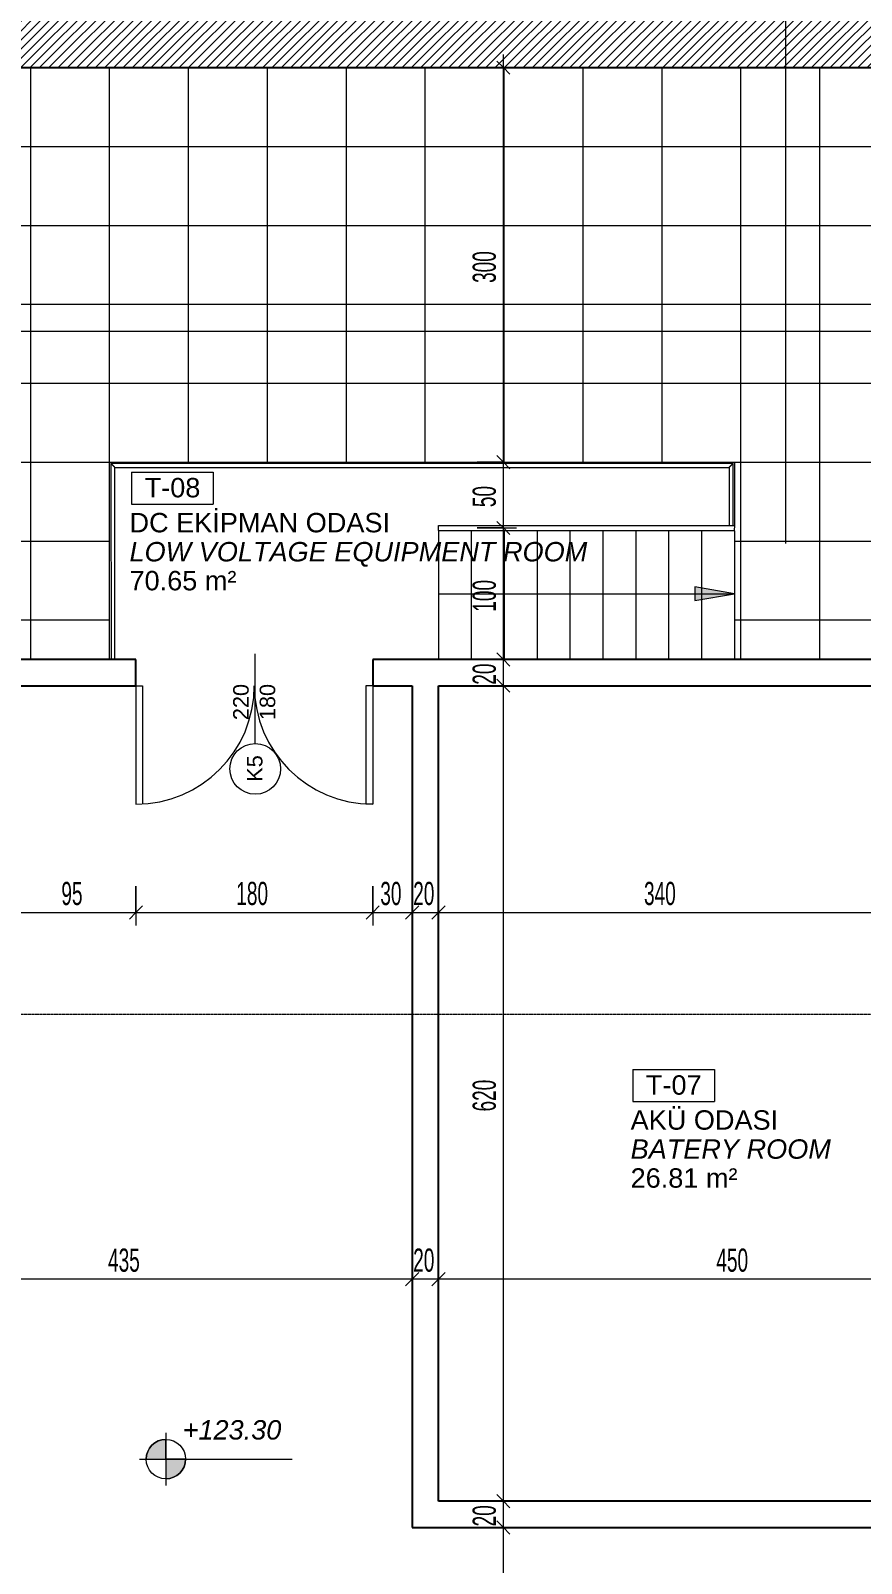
# Model space of a CAD drawing. Header units: centimetres. Extents: x -9345 to 11316, y -7197 to -3465.
# Drawn here: x 6806 to 7437, y -5278 to -4112 of the extents above; entities that cross this region are included whole.
import ezdxf

# ---------------------------------------------------------------- set-up
doc = ezdxf.new("R2010")
doc.units = ezdxf.units.CM
doc.linetypes.add('Grid Line 1_4_', pattern=[1.11125, 0.635, -0.15875, 0.15875, -0.15875])
doc.linetypes.add('Overhead', pattern=[0.396875, 0.238125, -0.15875])
for name, color, linetype, lineweight in [('A-ANNO-DIMS', 211, 'Continuous', 9), ('A-ANNO-DIMS-100', 211, 'Continuous', 9), ('A-AREA-IDEN', 2, 'Continuous', 9), ('A-DOOR', 31, 'Continuous', 9), ('A-DOOR-IDEN', 31, 'Continuous', 9), ('A-FLOR', 192, 'Continuous', 9), ('A-FLOR-HRAL', 11, 'Continuous', 9), ('A-FLOR-PATT', 8, 'Continuous', 9), ('A-WALL', 113, 'Continuous', 9), ('A-WALL-PATT', 111, 'Continuous', 25), ('G-ANNO-DIMS', 111, 'Continuous', 9), ('G-ANNO-SYMB', 111, 'Continuous', 9), ('S-GRID', 1, 'Continuous', 9), ('S-STRS', 31, 'Continuous', 9), ('S-STRS-ANNO', 31, 'Continuous', 9)]:
    doc.layers.add(name, color=color, linetype=linetype, lineweight=lineweight)
doc.styles.add('Arial_2', font='arial.ttf', dxfattribs={"height": 14.752994})
doc.styles.add('Arial_5', font='arial.ttf', dxfattribs={"height": 11.802395})
doc.styles.add('Arial_I', font='ariali.ttf', dxfattribs={"height": 14.752994})
doc.styles.add('Swis721 LtCn BT_1', font='swisscl.ttf', dxfattribs={"width": 0.8, "height": 17.639445})
doc.dimstyles.new('IUAS_DIMENSION_INSIDE_100_5', dxfattribs={"dimscale": 30.48, "dimtxt": 18, "dimasz": 0.328084, "dimexe": 0.328084, "dimexo": 0.0625, "dimgap": 0, "dimtad": 1, "dimdec": 0, "dimdsep": 46, "dimtxsty": 'Swis721 LtCn BT_1', "dimblk1": 'OBLIQUE', "dimblk2": 'OBLIQUE', "dimsah": 1, "dimcen": 0.09, "dimdle": 0.328084, "dimazin": 0, "dimtfac": 1, "dimtdec": 4, "dimtix": 1, "dimtmove": 0, "dimatfit": 3, "dimfxl": 0.656168, "dimfxlon": 1, "dimtvp": 1, "dimtolj": 1, "dimtzin": 0, "dimarcsym": 2})

# ---------------------------------------------------------------- blocks, each defined once
blk = doc.blocks.new('M_Double-Flush - IUAS_A_DOOR_K5 _yangına dayanıklı saç kapı 180x220_-1640896-_123_30 TEKNİK KAT _ TECHNICAL LEVEL')
at = {"layer": 'A-DOOR', "lineweight": 18}
for p, q in [((-90, 100), (-84.9, 100)), ((-90, 10), (-90, 100)), ((-84.9, 10), (-84.9, 100)), ((84.9, 10), (84.9, 99.9)), ((90, 10), (90, 100)), ((-90, 10), (-84.9, 10)), ((90, 10), (84.9, 10))]:
    blk.add_line(p, q, dxfattribs=at)
at = {"layer": 'A-DOOR'}
for centre, start, end in [((-90, 10), 0, 90), ((90, 10), 90, 180)]:
    blk.add_arc(centre, 90, start, end, dxfattribs=at)
blk = doc.blocks.new('Railing - Railing-1580278-_123_30 TEKNİK KAT _ TECHNICAL LEVEL')
at = {"layer": 'A-FLOR-HRAL'}
for p, q in [((-5470.9, 1608.1), (-5467.2, 1609.6)), ((-5467.2, 1609.6), (-5384.3, 1400.4)), ((-5470.9, 1608.1), (-5388, 1399)), ((-5384.3, 1400.4), (-5388, 1399))]:
    blk.add_line(p, q, dxfattribs=at)
blk = doc.blocks.new('Railing - Railing-1580829-_123_30 TEKNİK KAT _ TECHNICAL LEVEL')
at = {"layer": 'A-FLOR-HRAL'}
for p, q in [((-5515.3, 1858.4), (-5653.8, 1803.4)), ((-5652.7, 1800.7), (-5517, 1854.5)), ((-5517, 1854.5), (-5344.8, 1420.4)), ((-5340.9, 1418.7), (-5515.3, 1858.4)), ((-5344.8, 1420.4), (-5385.7, 1404.2)), ((-5384.6, 1401.4), (-5340.9, 1418.7))]:
    blk.add_line(p, q, dxfattribs=at)
for points in [[(-5517, 1854.5), (-5517, 1854.5), (-5517, 1854.5), (-5516.9, 1854.6), (-5516.9, 1854.7), (-5516.8, 1854.9), (-5516.8, 1855), (-5516.7, 1855.1), (-5516.7, 1855.2), (-5516.6, 1855.4), (-5516.5, 1855.6), (-5516.5, 1855.7), (-5516.4, 1855.8), (-5516.4, 1855.9), (-5516.3, 1856.1), (-5516.3, 1856.2), (-5516.2, 1856.3), (-5516.1, 1856.4), (-5516.1, 1856.6), (-5516, 1856.7), (-5516, 1856.8), (-5515.9, 1856.9), (-5515.9, 1857.1), (-5515.8, 1857.2), (-5515.8, 1857.3), (-5515.7, 1857.4), (-5515.7, 1857.5), (-5515.6, 1857.7), (-5515.6, 1857.8), (-5515.5, 1857.9), (-5515.5, 1858), (-5515.4, 1858.1), (-5515.4, 1858.2), (-5515.3, 1858.4), (-5515.3, 1858.4), (-5515.3, 1858.4)], [(-5344.8, 1420.4), (-5344.8, 1420.4), (-5344.8, 1420.4), (-5344.7, 1420.3), (-5344.5, 1420.3), (-5344.4, 1420.2), (-5344.3, 1420.2), (-5344.2, 1420.1), (-5344, 1420.1), (-5343.9, 1420), (-5343.7, 1419.9), (-5343.6, 1419.9), (-5343.5, 1419.8), (-5343.4, 1419.8), (-5343.2, 1419.7), (-5343.1, 1419.7), (-5343, 1419.6), (-5342.9, 1419.5), (-5342.7, 1419.5), (-5342.6, 1419.4), (-5342.5, 1419.4), (-5342.3, 1419.3), (-5342.2, 1419.3), (-5342.1, 1419.2), (-5342, 1419.2), (-5341.9, 1419.1), (-5341.8, 1419.1), (-5341.6, 1419), (-5341.5, 1419), (-5341.4, 1418.9), (-5341.3, 1418.9), (-5341.2, 1418.8), (-5341, 1418.8), (-5340.9, 1418.7), (-5340.9, 1418.7), (-5340.9, 1418.7)]]:
    blk.add_open_spline(points, degree=3, knots=[0, 0, 0, 0, 0.083333, 0.125, 0.166667, 0.208333, 0.229167, 0.25, 0.291667, 0.333333, 0.354167, 0.375, 0.395833, 0.416667, 0.4375, 0.458333, 0.479167, 0.5, 0.520833, 0.541667, 0.5625, 0.583333, 0.604167, 0.625, 0.645833, 0.666667, 0.6875, 0.708333, 0.75, 0.770833, 0.791667, 0.833333, 0.875, 0.916667, 1, 1, 1, 1], dxfattribs=at)
blk = doc.blocks.new('IUAS_A_ROOM_100S - No_İsmi_Alan-1315501-_123_30 TEKNİK KAT _ TECHNICAL LEVEL')
at = {"layer": 'A-AREA-IDEN'}
for p, q in [((-0.101, 0.193), (-0.101, -0.051)), ((-0.101, 0.193), (0.519, 0.193)), ((0.519, 0.193), (0.519, -0.051)), ((-0.101, -0.051), (0.519, -0.051))]:
    blk.add_line(p, q, dxfattribs=at)
blk = doc.blocks.new('DIMBLOCK330-_123_30 TEKNİK KAT _ TECHNICAL LEVEL')
at = {"layer": 'A-ANNO-DIMS-100', "transparency": 16777216}
for p, q in [((6885.8, -4762.9), (6885.8, -4792.9)), ((6885.8, -4782.9), (6885.8, -4762.9)), ((6790.8, -4802.9), (6790.8, -4772.9)), ((6790.8, -4782.9), (6795.8, -4777.9)), ((6885.8, -4782.9), (6890.8, -4777.9)), ((6790.8, -4782.9), (6785.8, -4787.9)), ((6790.8, -4782.9), (6885.8, -4782.9)), ((6790.8, -4782.9), (6790.8, -4802.9)), ((6885.8, -4782.9), (6880.8, -4787.9))]:
    blk.add_line(p, q, dxfattribs=at)
at = {"layer": 'A-ANNO-DIMS-100', "color": 0, "transparency": 16777216, "insert": (6829.1, -4759.6), "char_height": 17.64, "width": 21.943, "attachment_point": 1, "line_spacing_factor": 0.971848, "style": 'Swis721 LtCn BT_1'}
blk.add_mtext('95', dxfattribs=at)
blk = doc.blocks.new('_Oblique')
at = {"color": 0, "linetype": 'ByBlock', "lineweight": -2}
blk.add_line((-0.5, -0.5), (0.5, 0.5), dxfattribs=at)
blk = doc.blocks.new('DIMBLOCK331-_123_30 TEKNİK KAT _ TECHNICAL LEVEL')
at = {"layer": 'A-ANNO-DIMS-100', "transparency": 16777216}
for p, q in [((6885.8, -4762.9), (6885.8, -4792.9)), ((6885.8, -4782.9), (6885.8, -4762.9)), ((7065.8, -4762.9), (7065.8, -4792.9)), ((7065.8, -4782.9), (7065.8, -4762.9)), ((6885.8, -4782.9), (6890.8, -4777.9)), ((7065.8, -4782.9), (7070.8, -4777.9)), ((6885.8, -4782.9), (6880.8, -4787.9)), ((6885.8, -4782.9), (7065.8, -4782.9)), ((7065.8, -4782.9), (7060.8, -4787.9))]:
    blk.add_line(p, q, dxfattribs=at)
at = {"layer": 'A-ANNO-DIMS-100', "color": 0, "transparency": 16777216, "insert": (6962.1, -4759.6), "char_height": 17.64, "width": 32.914, "attachment_point": 1, "line_spacing_factor": 0.971848, "style": 'Swis721 LtCn BT_1'}
blk.add_mtext('180', dxfattribs=at)
blk = doc.blocks.new('DIMBLOCK332-_123_30 TEKNİK KAT _ TECHNICAL LEVEL')
at = {"layer": 'A-ANNO-DIMS-100', "transparency": 16777216}
for p, q in [((7065.8, -4762.9), (7065.8, -4792.9)), ((7065.8, -4782.9), (7065.8, -4762.9)), ((7095.8, -4762.9), (7095.8, -4792.9)), ((7095.8, -4782.9), (7095.8, -4762.9)), ((7065.8, -4782.9), (7070.8, -4777.9)), ((7095.8, -4782.9), (7100.8, -4777.9)), ((7065.8, -4782.9), (7060.8, -4787.9)), ((7065.8, -4782.9), (7095.8, -4782.9)), ((7095.8, -4782.9), (7090.8, -4787.9))]:
    blk.add_line(p, q, dxfattribs=at)
at = {"layer": 'A-ANNO-DIMS-100', "color": 0, "transparency": 16777216, "insert": (7071.6, -4759.6), "char_height": 17.64, "width": 21.943, "attachment_point": 1, "line_spacing_factor": 0.971848, "style": 'Swis721 LtCn BT_1'}
blk.add_mtext('30', dxfattribs=at)
blk = doc.blocks.new('DIMBLOCK333-_123_30 TEKNİK KAT _ TECHNICAL LEVEL')
at = {"layer": 'A-ANNO-DIMS-100', "transparency": 16777216}
for p, q in [((7095.8, -4762.9), (7095.8, -4792.9)), ((7095.8, -4782.9), (7095.8, -4762.9)), ((7115.8, -4762.9), (7115.8, -4792.9)), ((7115.8, -4782.9), (7115.8, -4762.9)), ((7095.8, -4782.9), (7100.8, -4777.9)), ((7115.8, -4782.9), (7120.8, -4777.9)), ((7095.8, -4782.9), (7090.8, -4787.9)), ((7095.8, -4782.9), (7115.8, -4782.9)), ((7115.8, -4782.9), (7110.8, -4787.9))]:
    blk.add_line(p, q, dxfattribs=at)
at = {"layer": 'A-ANNO-DIMS-100', "color": 0, "transparency": 16777216, "insert": (7096.6, -4759.6), "char_height": 17.64, "width": 21.943, "attachment_point": 1, "line_spacing_factor": 0.971848, "style": 'Swis721 LtCn BT_1'}
blk.add_mtext('20', dxfattribs=at)
blk = doc.blocks.new('DIMBLOCK334-_123_30 TEKNİK KAT _ TECHNICAL LEVEL')
at = {"layer": 'A-ANNO-DIMS-100', "transparency": 16777216}
for p, q in [((7115.8, -4762.9), (7115.8, -4792.9)), ((7115.8, -4782.9), (7115.8, -4762.9)), ((7115.8, -4782.9), (7120.8, -4777.9)), ((7455.8, -4802.9), (7455.8, -4772.9)), ((7455.8, -4782.9), (7460.8, -4777.9)), ((7115.8, -4782.9), (7110.8, -4787.9)), ((7115.8, -4782.9), (7455.8, -4782.9)), ((7455.8, -4782.9), (7450.8, -4787.9)), ((7455.8, -4782.9), (7455.8, -4802.9))]:
    blk.add_line(p, q, dxfattribs=at)
at = {"layer": 'A-ANNO-DIMS-100', "color": 0, "transparency": 16777216, "insert": (7272.1, -4759.6), "char_height": 17.64, "width": 32.914, "attachment_point": 1, "line_spacing_factor": 0.971848, "style": 'Swis721 LtCn BT_1'}
blk.add_mtext('340', dxfattribs=at)
blk = doc.blocks.new('DIMBLOCK385-_123_30 TEKNİK KAT _ TECHNICAL LEVEL')
at = {"layer": 'A-ANNO-DIMS-100', "transparency": 16777216}
for p, q in [((7145.2, -5250.5), (7175.2, -5250.5)), ((7165.2, -5250.5), (7145.2, -5250.5)), ((7165.2, -5250.5), (7160.2, -5245.5)), ((7165.2, -5560.5), (7165.2, -5250.5)), ((7165.2, -5250.5), (7170.2, -5255.5)), ((7165.2, -5560.5), (7160.2, -5555.5)), ((7145.2, -5560.5), (7175.2, -5560.5)), ((7165.2, -5560.5), (7145.2, -5560.5)), ((7165.2, -5560.5), (7170.2, -5565.5))]:
    blk.add_line(p, q, dxfattribs=at)
at = {"layer": 'A-ANNO-DIMS-100', "color": 0, "transparency": 16777216, "insert": (7141.8, -5419.2), "char_height": 17.64, "width": 32.914, "attachment_point": 1, "rotation": 90, "line_spacing_factor": 0.971848, "style": 'Swis721 LtCn BT_1'}
blk.add_mtext('310', dxfattribs=at)
blk = doc.blocks.new('DIMBLOCK386-_123_30 TEKNİK KAT _ TECHNICAL LEVEL')
at = {"layer": 'A-ANNO-DIMS-100', "transparency": 16777216}
for p, q in [((7145.2, -5230.5), (7175.2, -5230.5)), ((7165.2, -5230.5), (7145.2, -5230.5)), ((7165.2, -5230.5), (7160.2, -5225.5)), ((7165.2, -5250.5), (7165.2, -5230.5)), ((7165.2, -5230.5), (7170.2, -5235.5)), ((7145.2, -5250.5), (7175.2, -5250.5)), ((7165.2, -5250.5), (7145.2, -5250.5)), ((7165.2, -5250.5), (7160.2, -5245.5)), ((7165.2, -5250.5), (7170.2, -5255.5))]:
    blk.add_line(p, q, dxfattribs=at)
at = {"layer": 'A-ANNO-DIMS-100', "color": 0, "transparency": 16777216, "insert": (7141.8, -5249.7), "char_height": 17.64, "width": 21.943, "attachment_point": 1, "rotation": 90, "line_spacing_factor": 0.971848, "style": 'Swis721 LtCn BT_1'}
blk.add_mtext('20', dxfattribs=at)
blk = doc.blocks.new('DIMBLOCK387-_123_30 TEKNİK KAT _ TECHNICAL LEVEL')
at = {"layer": 'A-ANNO-DIMS-100', "transparency": 16777216}
for p, q in [((7145.2, -4610.5), (7175.2, -4610.5)), ((7165.2, -4610.5), (7145.2, -4610.5)), ((7165.2, -4610.5), (7160.2, -4605.5)), ((7165.2, -5230.5), (7165.2, -4610.5)), ((7165.2, -4610.5), (7170.2, -4615.5)), ((7145.2, -5230.5), (7175.2, -5230.5)), ((7165.2, -5230.5), (7145.2, -5230.5)), ((7165.2, -5230.5), (7160.2, -5225.5)), ((7165.2, -5230.5), (7170.2, -5235.5))]:
    blk.add_line(p, q, dxfattribs=at)
at = {"layer": 'A-ANNO-DIMS-100', "color": 0, "transparency": 16777216, "insert": (7141.8, -4934.2), "char_height": 17.64, "width": 32.914, "attachment_point": 1, "rotation": 90, "line_spacing_factor": 0.971848, "style": 'Swis721 LtCn BT_1'}
blk.add_mtext('620', dxfattribs=at)
blk = doc.blocks.new('DIMBLOCK388-_123_30 TEKNİK KAT _ TECHNICAL LEVEL')
at = {"layer": 'A-ANNO-DIMS-100', "transparency": 16777216}
for p, q in [((7145.2, -4590.5), (7175.2, -4590.5)), ((7165.2, -4590.5), (7145.2, -4590.5)), ((7165.2, -4590.5), (7160.2, -4585.5)), ((7165.2, -4610.5), (7165.2, -4590.5)), ((7165.2, -4590.5), (7170.2, -4595.5)), ((7145.2, -4610.5), (7175.2, -4610.5)), ((7165.2, -4610.5), (7145.2, -4610.5)), ((7165.2, -4610.5), (7160.2, -4605.5)), ((7165.2, -4610.5), (7170.2, -4615.5))]:
    blk.add_line(p, q, dxfattribs=at)
at = {"layer": 'A-ANNO-DIMS-100', "color": 0, "transparency": 16777216, "insert": (7141.8, -4609.7), "char_height": 17.64, "width": 21.943, "attachment_point": 1, "rotation": 90, "line_spacing_factor": 0.971848, "style": 'Swis721 LtCn BT_1'}
blk.add_mtext('20', dxfattribs=at)
blk = doc.blocks.new('DIMBLOCK389-_123_30 TEKNİK KAT _ TECHNICAL LEVEL')
at = {"layer": 'A-ANNO-DIMS-100', "transparency": 16777216}
for p, q in [((7165.2, -4490.5), (7160.2, -4485.5)), ((7145.2, -4490.5), (7175.2, -4490.5)), ((7165.2, -4490.5), (7145.2, -4490.5)), ((7165.2, -4590.5), (7165.2, -4490.5)), ((7165.2, -4490.5), (7170.2, -4495.5)), ((7145.2, -4590.5), (7175.2, -4590.5)), ((7165.2, -4590.5), (7145.2, -4590.5)), ((7165.2, -4590.5), (7160.2, -4585.5)), ((7165.2, -4590.5), (7170.2, -4595.5))]:
    blk.add_line(p, q, dxfattribs=at)
at = {"layer": 'A-ANNO-DIMS-100', "color": 0, "transparency": 16777216, "insert": (7141.8, -4554.2), "char_height": 17.64, "width": 32.914, "attachment_point": 1, "rotation": 90, "line_spacing_factor": 0.971848, "style": 'Swis721 LtCn BT_1'}
blk.add_mtext('100', dxfattribs=at)
blk = doc.blocks.new('DIMBLOCK390-_123_30 TEKNİK KAT _ TECHNICAL LEVEL')
at = {"layer": 'A-ANNO-DIMS-100', "transparency": 16777216}
for p, q in [((7165.2, -4440.5), (7160.2, -4435.5)), ((7145.2, -4440.5), (7175.2, -4440.5)), ((7165.2, -4440.5), (7145.2, -4440.5)), ((7165.2, -4490.5), (7165.2, -4440.5)), ((7165.2, -4440.5), (7170.2, -4445.5)), ((7165.2, -4490.5), (7160.2, -4485.5)), ((7145.2, -4490.5), (7175.2, -4490.5)), ((7165.2, -4490.5), (7145.2, -4490.5)), ((7165.2, -4490.5), (7170.2, -4495.5))]:
    blk.add_line(p, q, dxfattribs=at)
at = {"layer": 'A-ANNO-DIMS-100', "color": 0, "transparency": 16777216, "insert": (7141.8, -4474.7), "char_height": 17.64, "width": 21.943, "attachment_point": 1, "rotation": 90, "line_spacing_factor": 0.971848, "style": 'Swis721 LtCn BT_1'}
blk.add_mtext('50', dxfattribs=at)
blk = doc.blocks.new('DIMBLOCK391-_123_30 TEKNİK KAT _ TECHNICAL LEVEL')
at = {"layer": 'A-ANNO-DIMS-100', "transparency": 16777216}
for p, q in [((7165.2, -4140.5), (7160.2, -4135.5)), ((7165.2, -4440.5), (7165.2, -4130.5)), ((7145.2, -4140.5), (7175.2, -4140.5)), ((7165.2, -4140.5), (7145.2, -4140.5)), ((7165.2, -4140.5), (7170.2, -4145.5)), ((7165.2, -4440.5), (7160.2, -4435.5)), ((7145.2, -4440.5), (7175.2, -4440.5)), ((7165.2, -4440.5), (7145.2, -4440.5)), ((7165.2, -4440.5), (7170.2, -4445.5))]:
    blk.add_line(p, q, dxfattribs=at)
at = {"layer": 'A-ANNO-DIMS-100', "color": 0, "transparency": 16777216, "insert": (7141.8, -4304.2), "char_height": 17.64, "width": 32.914, "attachment_point": 1, "rotation": 90, "line_spacing_factor": 0.971848, "style": 'Swis721 LtCn BT_1'}
blk.add_mtext('300', dxfattribs=at)
blk = doc.blocks.new('DIMBLOCK433-_123_30 TEKNİK KAT _ TECHNICAL LEVEL')
at = {"layer": 'A-ANNO-DIMS-100', "transparency": 16777216}
for p, q in [((7115.8, -5081.7), (7115.8, -5051.7)), ((7115.8, -5061.7), (7120.8, -5056.7)), ((7565.8, -5081.7), (7565.8, -5051.7)), ((7565.8, -5061.7), (7570.8, -5056.7)), ((7115.8, -5061.7), (7110.8, -5066.7)), ((7565.8, -5061.7), (7115.8, -5061.7)), ((7115.8, -5061.7), (7115.8, -5081.7)), ((7565.8, -5061.7), (7560.8, -5066.7)), ((7565.8, -5061.7), (7565.8, -5081.7))]:
    blk.add_line(p, q, dxfattribs=at)
at = {"layer": 'A-ANNO-DIMS-100', "color": 0, "transparency": 16777216, "insert": (7327.1, -5038.4), "char_height": 17.64, "width": 32.914, "attachment_point": 1, "line_spacing_factor": 0.971848, "style": 'Swis721 LtCn BT_1'}
blk.add_mtext('450', dxfattribs=at)
blk = doc.blocks.new('DIMBLOCK434-_123_30 TEKNİK KAT _ TECHNICAL LEVEL')
at = {"layer": 'A-ANNO-DIMS-100', "transparency": 16777216}
for p, q in [((7095.8, -5081.7), (7095.8, -5051.7)), ((7095.8, -5061.7), (7100.8, -5056.7)), ((7115.8, -5081.7), (7115.8, -5051.7)), ((7115.8, -5061.7), (7120.8, -5056.7)), ((7095.8, -5061.7), (7090.8, -5066.7)), ((7115.8, -5061.7), (7095.8, -5061.7)), ((7095.8, -5061.7), (7095.8, -5081.7)), ((7115.8, -5061.7), (7110.8, -5066.7)), ((7115.8, -5061.7), (7115.8, -5081.7))]:
    blk.add_line(p, q, dxfattribs=at)
at = {"layer": 'A-ANNO-DIMS-100', "color": 0, "transparency": 16777216, "insert": (7096.6, -5038.4), "char_height": 17.64, "width": 21.943, "attachment_point": 1, "line_spacing_factor": 0.971848, "style": 'Swis721 LtCn BT_1'}
blk.add_mtext('20', dxfattribs=at)
blk = doc.blocks.new('DIMBLOCK435-_123_30 TEKNİK KAT _ TECHNICAL LEVEL')
at = {"layer": 'A-ANNO-DIMS-100', "transparency": 16777216}
for p, q in [((6660.8, -5081.7), (6660.8, -5051.7)), ((6660.8, -5061.7), (6665.8, -5056.7)), ((7095.8, -5081.7), (7095.8, -5051.7)), ((7095.8, -5061.7), (7100.8, -5056.7)), ((6660.8, -5061.7), (6655.8, -5066.7)), ((7095.8, -5061.7), (6660.8, -5061.7)), ((6660.8, -5061.7), (6660.8, -5081.7)), ((7095.8, -5061.7), (7090.8, -5066.7)), ((7095.8, -5061.7), (7095.8, -5081.7))]:
    blk.add_line(p, q, dxfattribs=at)
at = {"layer": 'A-ANNO-DIMS-100', "color": 0, "transparency": 16777216, "insert": (6864.6, -5038.4), "char_height": 17.64, "width": 32.914, "attachment_point": 1, "line_spacing_factor": 0.971848, "style": 'Swis721 LtCn BT_1'}
blk.add_mtext('435', dxfattribs=at)
blk = doc.blocks.new('DIMBLOCK460-_123_30 TEKNİK KAT _ TECHNICAL LEVEL')
at = {"layer": 'A-ANNO-DIMS-100', "transparency": 16777216}
for p, q in [((5995.8, -4361.1), (5995.8, -4331.1)), ((7565.8, -4361.1), (7565.8, -4331.1)), ((5995.8, -4341.1), (5990.8, -4346.1)), ((5995.8, -4341.1), (6000.8, -4336.1)), ((7565.8, -4341.1), (5995.8, -4341.1)), ((5995.8, -4341.1), (5995.8, -4361.1)), ((7565.8, -4341.1), (7560.8, -4346.1)), ((7565.8, -4341.1), (7570.8, -4336.1)), ((7565.8, -4341.1), (7565.8, -4361.1))]:
    blk.add_line(p, q, dxfattribs=at)
at = {"layer": 'A-ANNO-DIMS-100', "color": 0, "transparency": 16777216, "insert": (6762.5, -4317.7), "char_height": 17.64, "width": 43.886, "attachment_point": 1, "line_spacing_factor": 0.971848, "style": 'Swis721 LtCn BT_1'}
blk.add_mtext('1570', dxfattribs=at)
blk = doc.blocks.new('Spot Elevations - IUAS_A_PLAN_ELEVATION-1314357-_123_30 TEKNİK KAT _ TECHNICAL LEVEL')
at = {"layer": 'G-ANNO-DIMS'}
h = blk.add_hatch(color=256, dxfattribs=at)
edge = h.paths.add_edge_path(flags=0)
edge.add_line((0, 0), (-0.15, 0))
edge.add_arc((0, 0), 0.15, 90, 180, ccw=False)
edge.add_line((0, 0.15), (0, 0))
h = blk.add_hatch(color=256, dxfattribs=at)
edge = h.paths.add_edge_path(flags=0)
edge.add_line((0, 0), (0.15, 0))
edge.add_arc((0, 0), 0.15, 270, 360, ccw=False)
edge.add_line((0, -0.15), (0, 0))
for p, q in [((0, 0.2), (0, -0.2)), ((0, 0), (0, 0.15)), ((-0.2, 0), (0.96, 0)), ((-0.15, 0), (0, 0)), ((0, 0), (0, -0.15)), ((0.15, 0), (0, 0))]:
    blk.add_line(p, q, dxfattribs=at)
blk.add_circle((0, 0), 0.15, dxfattribs=at)
for start, end in [(90, 180), (270, 360)]:
    blk.add_arc((0, 0), 0.15, start, end, dxfattribs=at)
blk = doc.blocks.new('DOOR TAG SOLA C_2mm - TR_Kapi_pozu_04_saga_uste_2mm-1642461-_123_30 TEKNİK KAT _ TECHNICAL LEVEL')
at = {"layer": 'A-DOOR-IDEN'}
blk.add_line((-0.314, -0.007), (0.367, -0.006), dxfattribs=at)
blk.add_circle((-0.507, -0.007), 0.193, dxfattribs=at)

msp = doc.modelspace()

# ---------------------------------------------------------------- hatches: boundary and pattern name
at = {"layer": 'A-FLOR-PATT'}
h = msp.add_hatch(dxfattribs=at)
h.set_pattern_fill('FP_9', color=256, style=0, pattern_type=2)
h.set_pattern_definition([(270, (-5074.215, -9720.527), (60, 4e-15), []), (0, (-5074.215, -9720.527), (0, 60), [])])
h.paths.add_polyline_path([(6865.8, -4590.5), (6865.8, -4440.5), (7340.8, -4440.5), (7340.8, -4590.5), (7565.8, -4590.5), (7565.8, -4140.5), (5995.8, -4140.5), (5995.8, -4590.5), (6793.7, -4590.5)], flags=0)
at = {"layer": 'A-WALL-PATT', "lineweight": 9}
h = msp.add_hatch(dxfattribs=at)
h.set_pattern_fill('FP_7', color=256, style=0, pattern_type=2)
h.set_pattern_definition([(45, (10627.768, 0), (-3.535534, 3.535534), [])])
h.paths.add_polyline_path([(4964.3, -4140.5), (9815.8, -4140.5), (9815.8, -3990.5), (3815.8, -3990.5), (3815.8, -4140.5), (3965.8, -4140.5)], flags=0)
at = {"layer": 'S-STRS-ANNO'}
msp.add_hatch(color=256, dxfattribs=at).paths.add_polyline_path([(7310.8, -4545.8), (7340.8, -4540.5), (7310.8, -4535.2)], flags=0)

# ---------------------------------------------------------------- linework, layer by layer
at = {"layer": 'A-FLOR'}
for p, q in [((6865.8, -4590.5), (6865.8, -4440.5)), ((6865.8, -4440.5), (7340.8, -4440.5)), ((7340.8, -4440.5), (7340.8, -4488.6)), ((7340.8, -4492.6), (7340.8, -4590.5))]:
    msp.add_line(p, q, dxfattribs=at)
at = {"layer": 'A-WALL', "lineweight": 25}
for p, q in [((5995.8, -4140.5), (7565.8, -4140.5)), ((6885.8, -4590.5), (5995.8, -4590.5)), ((6885.8, -4610.5), (6885.8, -4590.5)), ((7565.8, -4590.5), (7065.8, -4590.5)), ((7065.8, -4590.5), (7065.8, -4610.5)), ((6660.8, -4610.5), (6885.8, -4610.5)), ((7065.8, -4610.5), (7095.8, -4610.5)), ((7095.8, -4610.5), (7095.8, -5250.5)), ((7115.8, -4610.5), (7565.8, -4610.5)), ((7115.8, -5230.5), (7115.8, -4610.5)), ((7565.8, -5230.5), (7115.8, -5230.5)), ((7095.8, -5250.5), (7605.8, -5250.5))]:
    msp.add_line(p, q, dxfattribs=at)
at = {"layer": 'G-ANNO-SYMB'}
msp.add_line((7379.8, -3620), (7379.8, -4502.3), dxfattribs=at)
at = {"layer": 'S-GRID', "linetype": 'Grid Line 1_4_'}
msp.add_line((11178.1, -4860.5), (2341.5, -4860.5), dxfattribs=at)
at = {"layer": 'S-STRS'}
for p, q in [((7115.8, -4492.6), (7115.8, -4590.5)), ((7140.8, -4492.6), (7140.8, -4590.5)), ((7165.8, -4492.6), (7165.8, -4590.5)), ((7190.8, -4492.6), (7190.8, -4590.5)), ((7215.8, -4492.6), (7215.8, -4590.5)), ((7240.8, -4492.6), (7240.8, -4590.5)), ((7265.8, -4492.6), (7265.8, -4590.5)), ((7290.8, -4492.6), (7290.8, -4590.5)), ((7315.8, -4492.6), (7315.8, -4590.5)), ((7340.8, -4492.6), (7340.8, -4590.5))]:
    msp.add_line(p, q, dxfattribs=at)
at = {"layer": 'S-STRS', "linetype": 'Overhead'}
for p, q in [((7115.8, -4492.6), (7115.8, -4590.5)), ((7140.8, -4492.6), (7140.8, -4590.5)), ((7165.8, -4492.6), (7165.8, -4590.5)), ((7190.8, -4492.6), (7190.8, -4590.5)), ((7215.8, -4492.6), (7215.8, -4590.5)), ((7240.8, -4492.6), (7240.8, -4590.5)), ((7265.8, -4492.6), (7265.8, -4590.5)), ((7290.8, -4492.6), (7290.8, -4590.5)), ((7315.8, -4492.6), (7315.8, -4590.5))]:
    msp.add_line(p, q, dxfattribs=at)
at = {"layer": 'S-STRS-ANNO'}
for p, q in [((7115.8, -4540.5), (7140.8, -4540.5)), ((7140.8, -4540.5), (7165.8, -4540.5)), ((7165.8, -4540.5), (7190.8, -4540.5)), ((7190.8, -4540.5), (7215.8, -4540.5)), ((7215.8, -4540.5), (7240.8, -4540.5)), ((7240.8, -4540.5), (7265.8, -4540.5)), ((7265.8, -4540.5), (7290.8, -4540.5)), ((7290.8, -4540.5), (7315.8, -4540.5)), ((7340.8, -4540.5), (7310.8, -4535.2)), ((7310.8, -4535.2), (7310.8, -4545.8)), ((7310.8, -4545.8), (7340.8, -4540.5)), ((7315.8, -4540.5), (7340.8, -4540.5))]:
    msp.add_line(p, q, dxfattribs=at)

# ---------------------------------------------------------------- block references
at = {"layer": 'A-AREA-IDEN', "xscale": 99.99999999999994, "yscale": 99.99999999999994, "zscale": 99.99999999999994}
for p in [(6892.6, -4467.3), (7273.7, -4921.5)]:
    msp.add_blockref('IUAS_A_ROOM_100S - No_İsmi_Alan-1315501-_123_30 TEKNİK KAT _ TECHNICAL LEVEL', p, dxfattribs=at)
at = {"layer": 'A-DOOR', "rotation": 180}
msp.add_blockref('M_Double-Flush - IUAS_A_DOOR_K5 _yangına dayanıklı saç kapı 180x220_-1640896-_123_30 TEKNİK KAT _ TECHNICAL LEVEL', (6975.8, -4600.5), dxfattribs=at)
at = {"layer": 'A-DOOR-IDEN', "xscale": 99.99999999999994, "yscale": 99.99999999999994, "zscale": 99.99999999999994, "rotation": 89.99999999999991}
msp.add_blockref('DOOR TAG SOLA C_2mm - TR_Kapi_pozu_04_saga_uste_2mm-1642461-_123_30 TEKNİK KAT _ TECHNICAL LEVEL', (6975.8, -4623), dxfattribs=at)
at = {"layer": 'A-FLOR-HRAL', "rotation": 68.36410604411739}
for name in ['Railing - Railing-1580829-_123_30 TEKNİK KAT _ TECHNICAL LEVEL', 'Railing - Railing-1580278-_123_30 TEKNİK KAT _ TECHNICAL LEVEL']:
    msp.add_blockref(name, (10627.8, 0), dxfattribs=at)
at = {"layer": 'G-ANNO-DIMS', "xscale": 99.99999999999994, "yscale": 99.99999999999994, "zscale": 99.99999999999994}
msp.add_blockref('Spot Elevations - IUAS_A_PLAN_ELEVATION-1314357-_123_30 TEKNİK KAT _ TECHNICAL LEVEL', (6908.6, -5198.5), dxfattribs=at)

# ---------------------------------------------------------------- texts
at = {"layer": 'A-AREA-IDEN', "line_spacing_factor": 0.938532}
for s, insert, char_height, width, attachment_point, style in [('T-08', (6913.6, -4452.5), 14.75, 50.4, 2, 'Arial_2'), ('DC EKİPMAN ODASI', (6880.9, -4479.1), 14.753, 235.62, 1, 'Arial_2'), ('LOW VOLTAGE EQUIPMENT ROOM', (6880.9, -4501.2), 14.753, 416.34, 1, 'Arial_I'), ('70.65 m²', (6880.9, -4523.2), 14.75, 96.84, 1, 'Arial_2'), ('T-07', (7294.7, -4906.7), 14.75, 50.4, 2, 'Arial_2'), ('AKÜ ODASI', (7261.9, -4933.3), 14.75, 133.56, 1, 'Arial_2'), ('BATERY ROOM', (7261.9, -4955.4), 14.753, 181.98, 1, 'Arial_I'), ('26.81 m²', (7261.9, -4977.4), 14.75, 96.84, 1, 'Arial_2')]:
    msp.add_mtext(s, dxfattribs=dict(at, insert=insert, char_height=char_height, width=width, attachment_point=attachment_point, style=style))
at = {"layer": 'A-DOOR-IDEN', "char_height": 11.8, "attachment_point": 2, "rotation": 90, "line_spacing_factor": 0.938532, "style": 'Arial_5'}
for s, insert, width in [('220', (6959.7, -4622.9), 32.832), ('180', (6979.9, -4622.9), 32.832), ('K5', (6970.2, -4673.4), 24.048)]:
    msp.add_mtext(s, dxfattribs=dict(at, insert=insert, width=width))
at = {"layer": 'G-ANNO-DIMS', "insert": (6921.3, -5168.9), "char_height": 14.75, "width": 89.64, "attachment_point": 1, "line_spacing_factor": 0.938532, "style": 'Arial_I'}
msp.add_mtext('+123.30', dxfattribs=at)

# ---------------------------------------------------------------- dimensions: what is measured, and where the dimension line sits
at = {"layer": 'A-ANNO-DIMS'}
for base, p1, p2, angle, override, picture, middle in [((7165.2, -4140.5), (7145.2, -4440.5), (7145.2, -4140.5), 90, {"dimpost": '<>', "dimfxl": 300}, 'DIMBLOCK391-_123_30 TEKNİK KAT _ TECHNICAL LEVEL', (7156.2, -4290.5)), ((7165.2, -4440.5), (7145.2, -4490.5), (7145.2, -4440.5), 90, {"dimpost": '<>', "dimfxl": 50}, 'DIMBLOCK390-_123_30 TEKNİK KAT _ TECHNICAL LEVEL', (7156.2, -4465.5)), ((7165.2, -4490.5), (7145.2, -4590.5), (7145.2, -4490.5), 90, {"dimpost": '<>', "dimfxl": 100}, 'DIMBLOCK389-_123_30 TEKNİK KAT _ TECHNICAL LEVEL', (7156.2, -4540.5)), ((7165.2, -4590.5), (7145.2, -4610.5), (7145.2, -4590.5), 90, {"dimpost": '<>', "dimfxl": 20}, 'DIMBLOCK388-_123_30 TEKNİK KAT _ TECHNICAL LEVEL', (7156.2, -4600.5)), ((7165.2, -4610.5), (7145.2, -5230.5), (7145.2, -4610.5), 90, {"dimpost": '<>', "dimfxl": 620}, 'DIMBLOCK387-_123_30 TEKNİK KAT _ TECHNICAL LEVEL', (7156.2, -4920.5)), ((7065.8, -4782.9), (6885.8, -4762.9), (7065.8, -4762.9), 0, {"dimpost": '<>', "dimfxl": 180}, 'DIMBLOCK331-_123_30 TEKNİK KAT _ TECHNICAL LEVEL', (6975.8, -4773.9)), ((7095.8, -4782.9), (7065.8, -4762.9), (7095.8, -4762.9), 0, {"dimpost": '<>', "dimfxl": 30}, 'DIMBLOCK332-_123_30 TEKNİK KAT _ TECHNICAL LEVEL', (7080.8, -4773.9)), ((7115.8, -5061.7), (7565.8, -5081.7), (7115.8, -5081.7), 0, {"dimpost": '<>', "dimfxl": 450}, 'DIMBLOCK433-_123_30 TEKNİK KAT _ TECHNICAL LEVEL', (7340.8, -5052.7)), ((7165.2, -5230.5), (7145.2, -5250.5), (7145.2, -5230.5), 90, {"dimpost": '<>', "dimfxl": 20}, 'DIMBLOCK386-_123_30 TEKNİK KAT _ TECHNICAL LEVEL', (7156.2, -5240.5)), ((7165.2, -5250.5), (7145.2, -5560.5), (7145.2, -5250.5), 90, {"dimpost": '<>', "dimfxl": 310}, 'DIMBLOCK385-_123_30 TEKNİK KAT _ TECHNICAL LEVEL', (7156.2, -5405.5))]:
    dim = msp.add_linear_dim(base=base, p1=p1, p2=p2, angle=angle, dimstyle='IUAS_DIMENSION_INSIDE_100_5', override=override, dxfattribs=at)
    dim.commit()
    dim.dimension.update_dxf_attribs({"geometry": picture, "text_midpoint": middle})
for base, p1, p2, override, picture, middle in [((5995.8, -4341.1), (7565.8, -4361.1), (5995.8, -4361.1), {"dimpost": '<>', "dimfxl": 1570}, 'DIMBLOCK460-_123_30 TEKNİK KAT _ TECHNICAL LEVEL', (6780.8, -4332.1)), ((6885.8, -4782.9), (6790.8, -4802.9), (6885.8, -4762.9), {"dimpost": '<>', "dimfxl": 103.077641}, 'DIMBLOCK330-_123_30 TEKNİK KAT _ TECHNICAL LEVEL', (6838.3, -4773.9)), ((7115.8, -4782.9), (7095.8, -4762.9), (7115.8, -4762.9), {"dimpost": '<>', "dimfxl": 20}, 'DIMBLOCK333-_123_30 TEKNİK KAT _ TECHNICAL LEVEL', (7105.8, -4773.9)), ((7455.8, -4782.9), (7115.8, -4762.9), (7455.8, -4802.9), {"dimpost": '<>', "dimfxl": 342.344855}, 'DIMBLOCK334-_123_30 TEKNİK KAT _ TECHNICAL LEVEL', (7285.8, -4773.9)), ((6660.8, -5061.7), (7095.8, -5081.7), (6660.8, -5081.7), {"dimpost": '<>', "dimfxl": 435}, 'DIMBLOCK435-_123_30 TEKNİK KAT _ TECHNICAL LEVEL', (6878.3, -5052.7)), ((7095.8, -5061.7), (7115.8, -5081.7), (7095.8, -5081.7), {"dimpost": '<>', "dimfxl": 20}, 'DIMBLOCK434-_123_30 TEKNİK KAT _ TECHNICAL LEVEL', (7105.8, -5052.7))]:
    dim = msp.add_linear_dim(base=base, p1=p1, p2=p2, dimstyle='IUAS_DIMENSION_INSIDE_100_5', override=override, dxfattribs=at)
    dim.commit()
    dim.dimension.update_dxf_attribs({"geometry": picture, "text_midpoint": middle})

doc.saveas('drawing.dxf')
